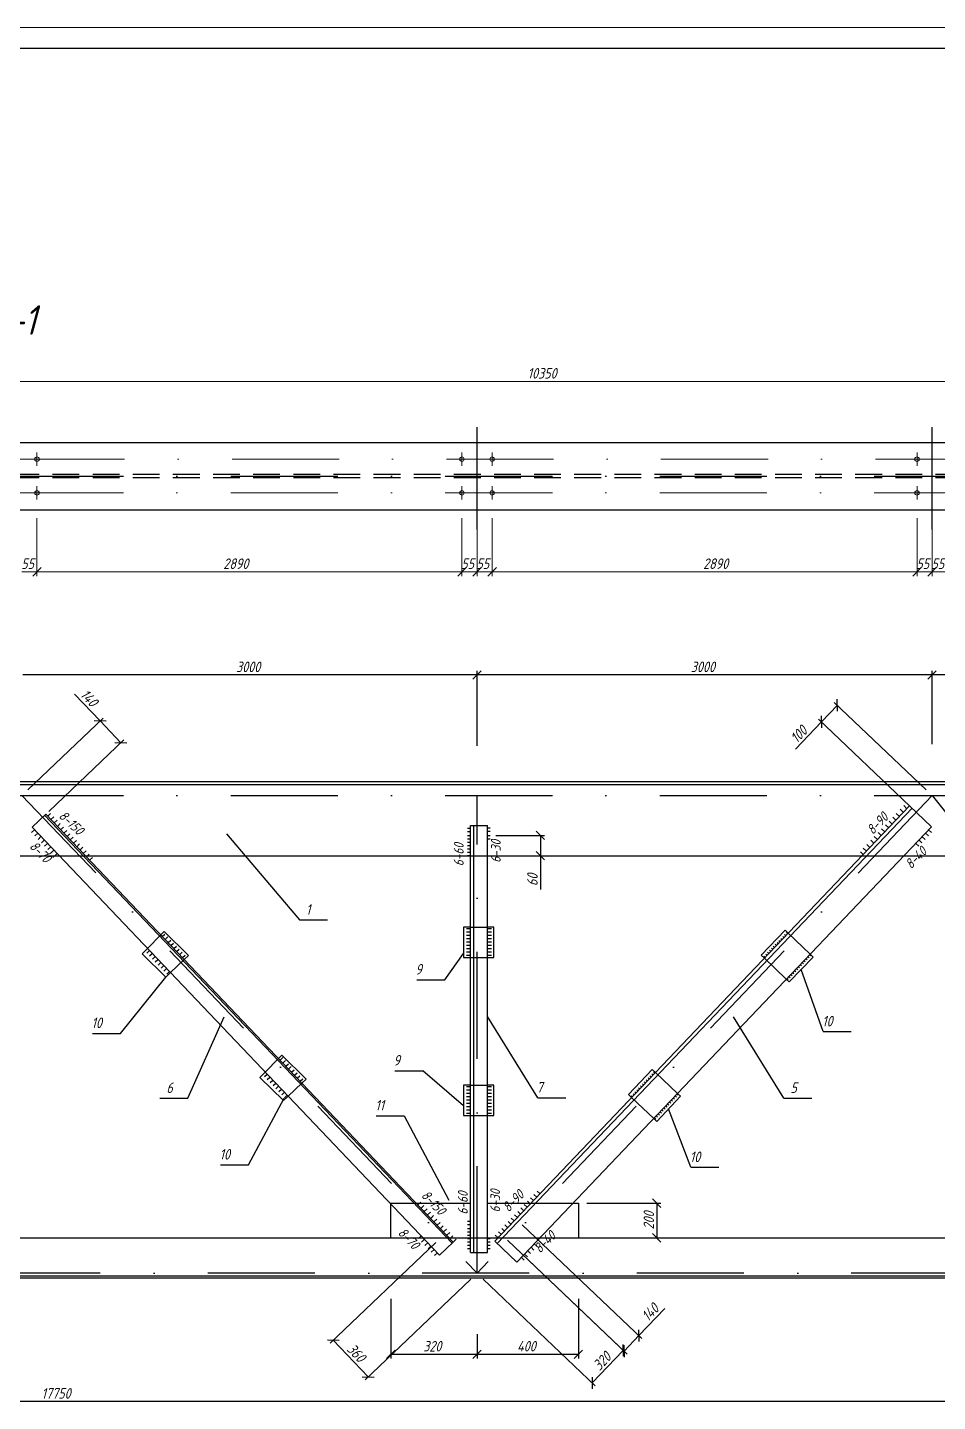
# Model space of a CAD drawing. Header units: millimetres. Extents: x 1665 to 4316, y 443 to 1647.
# Drawn here: x 3776.3 to 3992.2, y 1320.8 to 1647 of the extents above; entities that cross this region are included whole.
import ezdxf

# ---------------------------------------------------------------- set-up
doc = ezdxf.new("R2010")
doc.units = ezdxf.units.MM
for name, pattern in [('DASHDOT', [25.4, 12.7, -6.35, 0, -6.35]), ('DASHDOT2', [12.7, 6.35, -3.175, 0, -3.175]), ('DASHDOTX2', [50.8, 25.4, -12.7, 0, -12.7]), ('DASHED2', [9.525, 6.35, -3.175])]:
    doc.linetypes.add(name, pattern=pattern)
doc.layers.get('0').update_dxf_attribs({"lineweight": 18})
for name, color, linetype, lineweight in [('Dimension', 3, 'Continuous', 20), ('Osi', 1, 'DASHDOTX2', 25), ('Strich', 2, 'DASHED2', 25), ('Оси А', 40, 'DASHDOT', 20), ('ось', 240, 'DASHDOT2', 25), ('Размер', 3, 'Continuous', 25)]:
    doc.layers.add(name, color=color, linetype=linetype, lineweight=lineweight)
doc.styles.add('style1', font='romans.shx', dxfattribs={"width": 0.8, "oblique": 15})
doc.styles.add('style2', font='romans.shx', dxfattribs={"width": 0.8, "oblique": 15})

# ---------------------------------------------------------------- blocks, each defined once
blk = doc.blocks.new('_Oblique')
at = {"color": 0, "linetype": 'ByBlock', "lineweight": -2}
blk.add_line((-0.5, -0.5), (0.5, 0.5), dxfattribs=at)

msp = doc.modelspace()

# ---------------------------------------------------------------- linework, layer by layer
msp.add_line((4188.02, 1646.955), (3347.02, 1646.955))
at = {"lineweight": 30}
for p, q in [((4183.02, 1641.955), (3367.02, 1641.955)), ((3716.804, 1548.491), (4098.933, 1548.491)), ((3716.804, 1532.491), (4098.933, 1532.491))]:
    msp.add_line(p, q, dxfattribs=at)
at = {"color": 0, "lineweight": -2}
for p, q in [((3777.514, 1516.764), (3779.514, 1518.764)), ((3779.514, 1518.764), (3777.514, 1516.764)), ((3878.352, 1516.764), (3880.352, 1518.764)), ((3880.352, 1518.764), (3878.352, 1516.764)), ((3883.933, 1518.764), (3881.933, 1516.764)), ((3881.933, 1516.764), (3883.933, 1518.764)), ((3885.539, 1516.764), (3887.539, 1518.764)), ((3887.539, 1518.764), (3885.539, 1516.764)), ((3988.352, 1518.764), (3986.352, 1516.764)), ((3986.352, 1516.764), (3988.352, 1518.764)), ((3991.933, 1518.764), (3989.933, 1516.764)), ((3989.933, 1516.764), (3991.933, 1518.764)), ((3883.933, 1494.284), (3881.933, 1492.284)), ((3881.933, 1492.284), (3883.933, 1494.284)), ((3991.933, 1494.284), (3989.933, 1492.284)), ((3989.933, 1492.284), (3991.933, 1494.284)), ((3863.483, 1333.043), (3861.483, 1331.043)), ((3883.933, 1333.043), (3881.933, 1331.043)), ((3881.933, 1331.043), (3883.933, 1333.043)), ((3906.003, 1331.043), (3908.003, 1333.043))]:
    msp.add_line(p, q, dxfattribs=at)
for centre in [(3778.514, 1544.499), (3879.352, 1544.499), (3886.514, 1544.499), (3987.352, 1544.499), (3778.514, 1536.5), (3879.352, 1536.5), (3886.514, 1536.5), (3987.352, 1536.5)]:
    msp.add_circle(centre, 0.523)
at = {"layer": 'Dimension', "lineweight": 15}
for p, q in [((4098.933, 1562.955), (3698.911, 1562.955)), ((3873.489, 1517.764), (3778.514, 1517.764))]:
    msp.add_line(p, q, dxfattribs=at)
at = {"layer": 'Dimension'}
for p, q in [((3778.514, 1530.491), (3778.514, 1516.764)), ((3778.514, 1529.866), (3778.514, 1516.764)), ((3879.352, 1530.491), (3879.352, 1516.764)), ((3879.352, 1529.866), (3879.352, 1516.764)), ((3882.933, 1530.491), (3882.933, 1516.764)), ((3882.933, 1529.866), (3882.933, 1516.764)), ((3886.539, 1530.491), (3886.539, 1516.764)), ((3886.539, 1529.866), (3886.539, 1516.764)), ((3987.352, 1530.491), (3987.352, 1516.764)), ((3987.352, 1529.866), (3987.352, 1516.764)), ((3990.933, 1530.491), (3990.933, 1516.764)), ((3990.933, 1529.866), (3990.933, 1516.764)), ((3778.514, 1517.764), (3774.933, 1517.764)), ((3879.352, 1517.764), (3873.489, 1517.764)), ((3882.933, 1517.764), (3879.352, 1517.764)), ((3886.539, 1517.764), (3882.933, 1517.764)), ((3886.539, 1517.764), (3892.377, 1517.764)), ((3987.352, 1517.764), (3892.377, 1517.764)), ((3990.933, 1517.764), (3987.352, 1517.764)), ((3994.514, 1517.764), (3990.933, 1517.764))]:
    msp.add_line(p, q, dxfattribs=at)
at = {"layer": 'Osi'}
for p, q in [((3882.933, 1527.799), (3882.933, 1552.096)), ((3990.933, 1527.799), (3990.933, 1552.096)), ((3468.21, 1540.483), (4098.933, 1540.503))]:
    msp.add_line(p, q, dxfattribs=at)
at = {"layer": 'Osi', "lineweight": 20}
for p, q in [((3468.495, 1544.473), (4099.218, 1544.493)), ((3468.21, 1536.483), (4098.933, 1536.503))]:
    msp.add_line(p, q, dxfattribs=at)
at = {"layer": 'Strich'}
for p, q in [((4064.779, 1540.891), (3480.886, 1540.891)), ((4064.779, 1540.091), (3480.886, 1540.091))]:
    msp.add_line(p, q, dxfattribs=at)
at = {"layer": 'Оси А', "ltscale": 20}
for p, q in [((3778.514, 1544.483), (3778.514, 1546.055)), ((3879.352, 1544.499), (3879.352, 1546.072)), ((3886.514, 1544.486), (3886.514, 1546.059)), ((3987.352, 1544.499), (3987.352, 1546.072)), ((3778.514, 1544.483), (3777.465, 1544.483)), ((3778.514, 1544.483), (3778.514, 1544.483)), ((3778.514, 1544.483), (3778.514, 1542.91)), ((3778.514, 1544.483), (3779.562, 1544.483)), ((3879.352, 1544.499), (3878.304, 1544.499)), ((3879.352, 1544.499), (3879.352, 1544.499)), ((3879.352, 1544.499), (3879.352, 1542.927)), ((3879.352, 1544.499), (3880.4, 1544.499)), ((3886.514, 1544.486), (3885.465, 1544.486)), ((3886.514, 1544.486), (3886.514, 1544.486)), ((3886.514, 1544.486), (3886.514, 1542.914)), ((3886.514, 1544.486), (3887.562, 1544.486)), ((3987.352, 1544.499), (3986.304, 1544.499)), ((3987.352, 1544.499), (3987.352, 1544.499)), ((3987.352, 1544.499), (3987.352, 1542.927)), ((3987.352, 1544.499), (3988.4, 1544.499)), ((3778.514, 1536.5), (3777.465, 1536.5)), ((3778.514, 1536.5), (3778.514, 1538.072)), ((3778.514, 1536.5), (3778.514, 1536.5)), ((3778.514, 1536.5), (3778.514, 1534.927)), ((3778.514, 1536.5), (3779.562, 1536.5)), ((3879.352, 1536.496), (3878.304, 1536.496)), ((3879.352, 1536.496), (3879.352, 1538.069)), ((3879.352, 1536.496), (3879.352, 1536.496)), ((3879.352, 1536.496), (3879.352, 1534.924)), ((3879.352, 1536.496), (3880.4, 1536.496)), ((3886.514, 1536.5), (3885.465, 1536.5)), ((3886.514, 1536.5), (3886.514, 1538.072)), ((3886.514, 1536.5), (3886.514, 1536.5)), ((3886.514, 1536.5), (3886.514, 1534.927)), ((3886.514, 1536.5), (3887.562, 1536.5)), ((3987.352, 1536.5), (3986.304, 1536.5)), ((3987.352, 1536.5), (3987.352, 1538.072)), ((3987.352, 1536.5), (3987.352, 1536.5)), ((3987.352, 1536.5), (3987.352, 1534.927)), ((3987.352, 1536.5), (3988.4, 1536.5))]:
    msp.add_line(p, q, dxfattribs=at)
at = {"layer": 'ось', "ltscale": 4}
for p, q in [((3468.21, 1464.656), (4098.933, 1464.676)), ((3774.933, 1464.676), (3882.933, 1351.276)), ((3882.933, 1351.276), (3882.933, 1464.676)), ((3990.933, 1464.673), (3882.933, 1351.276)), ((3990.933, 1464.673), (4080.933, 1351.276)), ((4098.933, 1351.276), (3742.225, 1351.276))]:
    msp.add_line(p, q, dxfattribs=at)
at = {"layer": 'Размер'}
for p, q in [((3882.933, 1485.114), (3882.933, 1494.284)), ((3882.933, 1476.443), (3882.933, 1494.284)), ((3990.933, 1476.843), (3990.933, 1494.284)), ((3990.933, 1487.236), (3990.933, 1494.284)), ((3882.933, 1493.284), (3775.137, 1493.284)), ((3990.933, 1493.284), (3882.933, 1493.284)), ((4098.933, 1493.284), (3990.933, 1493.284)), ((3480.886, 1467.977), (4064.779, 1467.977)), ((4097.68, 1467.221), (3473.036, 1467.221)), ((3887.167, 1358.869), (3985.591, 1462.213)), ((3887.747, 1358.317), (3986.17, 1461.662)), ((3983.36, 1461.395), (3984.121, 1460.67)), ((3984.191, 1462.269), (3984.953, 1461.543)), ((3985.591, 1462.213), (3990.805, 1457.248)), ((3780.603, 1460.233), (3777.344, 1457.13)), ((3780.324, 1459.968), (3877.028, 1358.429)), ((3780.603, 1460.233), (3877.306, 1358.694)), ((3781.735, 1460.401), (3781.058, 1459.756)), ((3782.5, 1459.598), (3781.822, 1458.953)), ((3783.265, 1458.796), (3782.587, 1458.15)), ((3784.03, 1457.993), (3783.352, 1457.347)), ((3979.878, 1457.739), (3980.639, 1457.014)), ((3980.709, 1458.613), (3981.471, 1457.887)), ((3981.587, 1459.534), (3982.349, 1458.809)), ((3982.419, 1460.408), (3983.18, 1459.683)), ((3777.251, 1455.867), (3777.929, 1456.515)), ((3777.344, 1457.13), (3874.048, 1355.591)), ((3778.017, 1455.066), (3778.696, 1455.714)), ((3778.784, 1454.264), (3779.462, 1454.913)), ((3778.784, 1454.264), (3779.462, 1454.913)), ((3784.795, 1457.19), (3784.116, 1456.544)), ((3785.56, 1456.387), (3784.881, 1455.741)), ((3786.325, 1455.585), (3785.646, 1454.938)), ((3787.089, 1454.782), (3786.411, 1454.135)), ((3823.508, 1455.576), (3840.779, 1435.138)), ((3880.689, 1456.937), (3881.371, 1456.937)), ((3880.689, 1456.937), (3881.371, 1456.937)), ((3880.689, 1456.143), (3881.371, 1456.143)), ((3880.689, 1456.143), (3881.371, 1456.143)), ((3880.689, 1455.163), (3881.371, 1455.163)), ((3880.689, 1455.163), (3881.371, 1455.163)), ((3881.371, 1356.182), (3881.371, 1457.531)), ((3881.371, 1457.531), (3885.387, 1457.531)), ((3882.177, 1356.182), (3882.177, 1457.531)), ((3885.387, 1356.182), (3885.387, 1457.531)), ((3885.387, 1456.98), (3886.069, 1456.98)), ((3885.387, 1456.186), (3886.069, 1456.186)), ((3885.387, 1455.206), (3886.069, 1455.206)), ((3990.805, 1457.248), (3892.381, 1353.903)), ((3977.205, 1454.933), (3977.966, 1454.207)), ((3978.105, 1455.878), (3978.867, 1455.153)), ((3978.937, 1456.752), (3979.698, 1456.027)), ((3988.595, 1454.901), (3989.279, 1454.26)), ((3988.595, 1454.901), (3989.28, 1454.26)), ((3989.353, 1455.711), (3990.038, 1455.069)), ((3990.111, 1456.52), (3990.796, 1455.878)), ((3779.55, 1453.463), (3780.228, 1454.111)), ((3780.316, 1452.662), (3780.994, 1453.31)), ((3780.316, 1452.661), (3780.994, 1453.31)), ((3781.083, 1451.86), (3781.761, 1452.508)), ((3781.51, 1450.734), (3782.188, 1451.383)), ((3781.849, 1451.059), (3782.527, 1451.707)), ((3787.854, 1453.979), (3787.175, 1453.333)), ((3788.619, 1453.177), (3787.94, 1452.53)), ((3789.384, 1452.374), (3788.705, 1451.727)), ((3790.149, 1451.571), (3789.47, 1450.924)), ((3789.471, 1450.923), (3790.149, 1451.571)), ((3880.689, 1454.37), (3881.371, 1454.37)), ((3880.689, 1454.37), (3881.371, 1454.37)), ((3880.689, 1453.577), (3881.371, 1453.577)), ((3880.689, 1453.577), (3881.371, 1453.577)), ((3880.689, 1452.783), (3881.371, 1452.783)), ((3880.689, 1452.783), (3881.371, 1452.783)), ((3880.689, 1451.993), (3881.371, 1451.993)), ((3880.689, 1451.2), (3881.371, 1451.2)), ((3885.387, 1454.413), (3886.069, 1454.413)), ((3973.919, 1451.305), (3974.604, 1450.664)), ((3974.601, 1452.198), (3975.362, 1451.473)), ((3974.677, 1452.115), (3975.362, 1451.473)), ((3975.432, 1453.072), (3976.194, 1452.347)), ((3976.373, 1454.059), (3977.134, 1453.334)), ((3987.079, 1453.283), (3987.763, 1452.642)), ((3987.837, 1454.092), (3988.521, 1453.451)), ((3987.837, 1454.092), (3988.522, 1453.451)), ((3768.068, 1450.373), (3783.779, 1450.373)), ((3782.276, 1449.933), (3783.282, 1450.895)), ((3783.779, 1450.373), (3789.993, 1450.373)), ((3789.993, 1450.373), (3881.371, 1450.373)), ((3790.237, 1450.121), (3790.915, 1450.77)), ((3791.004, 1449.32), (3791.682, 1449.968)), ((3880.689, 1450.41), (3881.371, 1450.41)), ((3880.689, 1450.41), (3881.371, 1450.41)), ((3881.371, 1450.373), (3885.387, 1450.373)), ((3885.387, 1450.373), (3974.314, 1450.373)), ((3974.314, 1450.373), (3984.068, 1450.373)), ((3984.068, 1450.373), (3998.755, 1450.373)), ((3840.779, 1435.138), (3847.439, 1435.138)), ((3807.875, 1431.597), (3808.656, 1432.394)), ((3808.257, 1431.196), (3808.888, 1431.797)), ((3808.656, 1432.394), (3814.456, 1426.694)), ((3879.719, 1433.443), (3879.719, 1426.243)), ((3881.371, 1433.443), (3879.719, 1433.443)), ((3880.419, 1433.143), (3881.371, 1433.143)), ((3880.419, 1432.343), (3881.371, 1432.343)), ((3881.371, 1433.443), (3885.387, 1433.443)), ((3886.919, 1433.443), (3885.387, 1433.443)), ((3885.387, 1433.143), (3886.339, 1433.143)), ((3885.387, 1432.343), (3886.339, 1432.343)), ((3886.919, 1426.243), (3886.919, 1433.443)), ((3956.037, 1432.722), (3950.375, 1426.806)), ((3955.929, 1431.695), (3956.241, 1431.396)), ((3956.805, 1431.988), (3956.037, 1432.722)), ((3956.377, 1432.163), (3956.689, 1431.864)), ((3956.805, 1431.988), (3961.991, 1427.024)), ((3803.462, 1427.092), (3804.724, 1428.38)), ((3804.724, 1428.38), (3807.875, 1431.597)), ((3808.926, 1430.494), (3809.557, 1431.095)), ((3809.623, 1429.762), (3810.253, 1430.363)), ((3810.291, 1429.061), (3810.922, 1429.662)), ((3810.99, 1428.327), (3811.621, 1428.928)), ((3880.419, 1431.543), (3881.371, 1431.543)), ((3880.419, 1430.743), (3881.371, 1430.743)), ((3880.419, 1429.943), (3881.371, 1429.943)), ((3880.419, 1429.143), (3881.371, 1429.143)), ((3885.387, 1431.543), (3886.339, 1431.543)), ((3885.387, 1430.743), (3886.339, 1430.743)), ((3885.387, 1429.943), (3886.339, 1429.943)), ((3885.387, 1429.143), (3886.339, 1429.143)), ((3952.792, 1428.418), (3953.104, 1428.119)), ((3953.24, 1428.886), (3953.553, 1428.587)), ((3953.689, 1429.354), (3954.001, 1429.055)), ((3954.137, 1429.822), (3954.449, 1429.524)), ((3954.585, 1430.29), (3954.897, 1429.992)), ((3955.033, 1430.758), (3955.345, 1430.46)), ((3955.481, 1431.227), (3955.793, 1430.928)), ((3809.056, 1421.594), (3803.462, 1427.092)), ((3804.556, 1427.294), (3805.187, 1427.895)), ((3805.224, 1426.592), (3805.855, 1427.193)), ((3805.921, 1425.861), (3806.552, 1426.462)), ((3806.589, 1425.159), (3807.22, 1425.76)), ((3810.178, 1422.654), (3813.45, 1425.744)), ((3811.658, 1427.625), (3812.289, 1428.226)), ((3812.355, 1426.893), (3812.986, 1427.494)), ((3813.023, 1426.192), (3813.654, 1426.793)), ((3814.456, 1426.694), (3813.45, 1425.744)), ((3875.294, 1420.929), (3879.719, 1427.177)), ((3879.719, 1426.243), (3881.371, 1426.243)), ((3880.419, 1428.343), (3881.371, 1428.343)), ((3880.419, 1427.543), (3881.371, 1427.543)), ((3880.419, 1426.743), (3881.371, 1426.743)), ((3881.371, 1426.243), (3885.387, 1426.243)), ((3885.387, 1428.343), (3886.339, 1428.343)), ((3885.387, 1427.543), (3886.339, 1427.543)), ((3885.387, 1426.743), (3886.339, 1426.743)), ((3885.387, 1426.243), (3886.919, 1426.243)), ((3951.143, 1426.07), (3950.375, 1426.806)), ((3951, 1426.545), (3951.312, 1426.247)), ((3951.143, 1426.07), (3956.328, 1421.108)), ((3951.448, 1427.014), (3951.76, 1426.715)), ((3951.896, 1427.482), (3952.208, 1427.183)), ((3952.344, 1427.95), (3952.656, 1427.651)), ((3962.707, 1426.339), (3957.044, 1420.423)), ((3960.529, 1425.498), (3960.841, 1425.199)), ((3960.977, 1425.966), (3961.289, 1425.667)), ((3961.425, 1426.434), (3961.737, 1426.135)), ((3961.873, 1426.902), (3962.185, 1426.604)), ((3962.707, 1426.339), (3961.991, 1427.024)), ((3807.288, 1424.425), (3807.919, 1425.026)), ((3807.957, 1423.723), (3808.587, 1424.324)), ((3808.653, 1422.992), (3809.284, 1423.593)), ((3810.178, 1422.654), (3809.056, 1421.594)), ((3809.322, 1422.29), (3809.952, 1422.891)), ((3957.392, 1422.221), (3957.704, 1421.922)), ((3957.84, 1422.689), (3958.152, 1422.391)), ((3958.288, 1423.157), (3958.6, 1422.859)), ((3958.736, 1423.626), (3959.048, 1423.327)), ((3959.184, 1424.094), (3959.496, 1423.795)), ((3959.632, 1424.562), (3959.944, 1424.263)), ((3965.073, 1408.626), (3959.876, 1423.381)), ((3960.08, 1425.03), (3960.393, 1424.731)), ((3798.333, 1408.226), (3809.056, 1421.594)), ((3868.634, 1420.929), (3875.294, 1420.929)), ((3957.044, 1420.423), (3956.328, 1421.108)), ((3956.496, 1421.285), (3956.808, 1420.986)), ((3956.944, 1421.753), (3957.256, 1421.454)), ((3814.323, 1392.826), (3822.935, 1412.11)), ((3897.371, 1392.929), (3885.387, 1412.213)), ((3955.762, 1392.826), (3943.778, 1412.11)), ((3791.673, 1408.226), (3798.333, 1408.226)), ((3965.073, 1408.626), (3971.733, 1408.626)), ((3835.813, 1402.262), (3836.594, 1403.059)), ((3836.195, 1401.861), (3836.826, 1402.462)), ((3836.594, 1403.059), (3842.394, 1397.359)), ((3831.4, 1397.757), (3832.662, 1399.046)), ((3832.662, 1399.046), (3835.813, 1402.262)), ((3836.864, 1401.159), (3837.495, 1401.76)), ((3837.56, 1400.428), (3838.191, 1401.028)), ((3838.229, 1399.726), (3838.86, 1400.327)), ((3838.928, 1398.992), (3839.559, 1399.593)), ((3863.434, 1399.329), (3870.094, 1399.329)), ((3879.719, 1391.04), (3870.094, 1399.329)), ((3924.509, 1399.626), (3918.881, 1393.677)), ((3925.281, 1398.896), (3924.509, 1399.626)), ((3924.853, 1399.068), (3925.166, 1398.772)), ((3836.994, 1392.259), (3831.4, 1397.757)), ((3832.494, 1397.959), (3833.125, 1398.56)), ((3833.162, 1397.258), (3833.793, 1397.859)), ((3833.859, 1396.526), (3834.49, 1397.127)), ((3834.527, 1395.824), (3835.158, 1396.425)), ((3838.116, 1393.319), (3841.388, 1396.409)), ((3839.596, 1398.29), (3840.227, 1398.891)), ((3840.293, 1397.559), (3840.924, 1398.159)), ((3840.961, 1396.857), (3841.592, 1397.458)), ((3842.394, 1397.359), (3841.388, 1396.409)), ((3881.371, 1395.943), (3879.719, 1395.943)), ((3879.719, 1395.943), (3879.719, 1388.743)), ((3881.371, 1395.943), (3885.387, 1395.943)), ((3886.919, 1395.943), (3885.387, 1395.943)), ((3886.919, 1388.743), (3886.919, 1395.943)), ((3921.735, 1395.774), (3922.048, 1395.477)), ((3922.18, 1396.244), (3922.494, 1395.948)), ((3922.626, 1396.715), (3922.939, 1396.418)), ((3923.071, 1397.186), (3923.385, 1396.889)), ((3923.516, 1397.656), (3923.83, 1397.36)), ((3923.962, 1398.127), (3924.276, 1397.83)), ((3924.407, 1398.598), (3924.721, 1398.301)), ((3925.281, 1398.896), (3930.496, 1393.961)), ((3807.663, 1392.826), (3814.323, 1392.826)), ((3828.733, 1377.026), (3837.158, 1392.859)), ((3835.226, 1395.09), (3835.857, 1395.691)), ((3835.894, 1394.389), (3836.525, 1394.989)), ((3836.591, 1393.657), (3837.222, 1394.258)), ((3838.116, 1393.319), (3836.994, 1392.259)), ((3837.26, 1392.955), (3837.89, 1393.556)), ((3880.419, 1395.643), (3881.371, 1395.643)), ((3880.419, 1394.843), (3881.371, 1394.843)), ((3880.419, 1394.043), (3881.371, 1394.043)), ((3880.419, 1393.243), (3881.371, 1393.243)), ((3885.387, 1395.643), (3886.339, 1395.643)), ((3885.387, 1394.843), (3886.339, 1394.843)), ((3885.387, 1394.043), (3886.339, 1394.043)), ((3885.387, 1393.243), (3886.339, 1393.243)), ((3897.371, 1392.929), (3904.031, 1392.929)), ((3919.654, 1392.946), (3918.881, 1393.677)), ((3919.508, 1393.421), (3919.821, 1393.124)), ((3919.654, 1392.946), (3924.866, 1388.013)), ((3919.953, 1393.891), (3920.267, 1393.594)), ((3920.398, 1394.362), (3920.712, 1394.065)), ((3920.844, 1394.833), (3921.158, 1394.536)), ((3921.289, 1395.303), (3921.603, 1395.006)), ((3931.215, 1393.281), (3925.587, 1387.332)), ((3929.487, 1392.898), (3929.801, 1392.601)), ((3929.933, 1393.369), (3930.246, 1393.072)), ((3930.378, 1393.839), (3930.692, 1393.542)), ((3931.215, 1393.281), (3930.496, 1393.962)), ((3955.762, 1392.826), (3962.422, 1392.826)), ((3880.419, 1392.443), (3881.371, 1392.443)), ((3880.419, 1391.643), (3881.371, 1391.643)), ((3880.419, 1390.843), (3881.371, 1390.843)), ((3880.419, 1390.043), (3881.371, 1390.043)), ((3880.419, 1389.243), (3881.371, 1389.243)), ((3885.387, 1392.443), (3886.339, 1392.443)), ((3885.387, 1391.643), (3886.339, 1391.643)), ((3885.387, 1390.843), (3886.339, 1390.843)), ((3885.387, 1390.043), (3886.339, 1390.043)), ((3885.387, 1389.243), (3886.339, 1389.243)), ((3926.369, 1389.603), (3926.683, 1389.306)), ((3926.815, 1390.074), (3927.129, 1389.777)), ((3927.26, 1390.545), (3927.574, 1390.248)), ((3927.706, 1391.015), (3928.019, 1390.718)), ((3928.151, 1391.486), (3928.465, 1391.189)), ((3933.673, 1376.426), (3928.401, 1390.307)), ((3928.597, 1391.957), (3928.91, 1391.66)), ((3929.042, 1392.427), (3929.356, 1392.13)), ((3859.014, 1388.662), (3865.674, 1388.662)), ((3865.674, 1388.662), (3876.279, 1368.653)), ((3879.719, 1388.743), (3881.371, 1388.743)), ((3881.371, 1388.743), (3885.387, 1388.743)), ((3885.387, 1388.743), (3886.919, 1388.743)), ((3925.587, 1387.332), (3924.867, 1388.013)), ((3925.033, 1388.191), (3925.347, 1387.895)), ((3925.479, 1388.662), (3925.792, 1388.365)), ((3925.924, 1389.133), (3926.238, 1388.836)), ((3822.073, 1377.026), (3828.733, 1377.026)), ((3933.673, 1376.426), (3940.333, 1376.426)), ((3897.138, 1369.338), (3896.458, 1369.982)), ((3897.9, 1370.144), (3897.22, 1370.787)), ((3862.483, 1363.226), (3862.483, 1367.909)), ((3862.483, 1367.909), (3864.237, 1367.909)), ((3864.237, 1367.909), (3881.371, 1367.909)), ((3869.576, 1368.169), (3868.898, 1367.523)), ((3870.341, 1367.366), (3869.663, 1366.72)), ((3871.106, 1366.563), (3870.428, 1365.917)), ((3885.387, 1367.909), (3900.07, 1367.909)), ((3894.04, 1366.13), (3893.359, 1366.774)), ((3894.802, 1366.936), (3894.121, 1367.579)), ((3895.563, 1367.741), (3894.883, 1368.385)), ((3896.325, 1368.547), (3895.645, 1369.19)), ((3900.07, 1367.909), (3907.003, 1367.909)), ((3907.003, 1367.909), (3907.003, 1364.749)), ((3862.483, 1359.689), (3862.483, 1363.226)), ((3871.871, 1365.76), (3871.192, 1365.114)), ((3872.635, 1364.958), (3871.957, 1364.312)), ((3873.4, 1364.155), (3872.722, 1363.509)), ((3874.165, 1363.352), (3873.486, 1362.706)), ((3880.689, 1363.682), (3881.371, 1363.682)), ((3890.993, 1362.907), (3890.312, 1363.552)), ((3891.755, 1363.713), (3891.074, 1364.357)), ((3892.516, 1364.519), (3891.835, 1365.163)), ((3893.278, 1365.324), (3892.597, 1365.968)), ((3907.003, 1364.749), (3907.003, 1359.689)), ((3869.026, 1359.499), (3869.704, 1360.146)), ((3874.93, 1362.55), (3874.251, 1361.903)), ((3875.695, 1361.747), (3875.016, 1361.1)), ((3876.46, 1360.944), (3875.781, 1360.297)), ((3877.221, 1360.144), (3876.542, 1359.497)), ((3880.689, 1362.889), (3881.371, 1362.889)), ((3880.689, 1361.909), (3881.371, 1361.909)), ((3880.689, 1361.115), (3881.371, 1361.115)), ((3880.689, 1360.322), (3881.371, 1360.322)), ((3887.948, 1359.689), (3887.267, 1360.333)), ((3888.71, 1360.494), (3888.029, 1361.139)), ((3889.469, 1361.296), (3888.788, 1361.941)), ((3890.231, 1362.102), (3889.55, 1362.746)), ((3686.184, 1359.689), (3865.852, 1359.689)), ((3865.852, 1359.689), (3872.067, 1359.689)), ((3869.793, 1358.697), (3870.47, 1359.345)), ((3870.559, 1357.896), (3871.236, 1358.543)), ((3870.559, 1357.896), (3871.236, 1358.543)), ((3871.324, 1357.093), (3872.001, 1357.74)), ((3871.325, 1357.095), (3872.002, 1357.742)), ((3872.067, 1359.689), (3881.371, 1359.689)), ((3872.09, 1356.292), (3872.767, 1356.939)), ((3872.092, 1356.293), (3872.769, 1356.94)), ((3877.306, 1358.694), (3874.048, 1355.591)), ((3877.986, 1359.341), (3877.306, 1358.694)), ((3880.689, 1359.529), (3881.371, 1359.529)), ((3880.689, 1358.739), (3881.371, 1358.739)), ((3880.689, 1358.739), (3881.371, 1358.739)), ((3880.689, 1357.945), (3881.371, 1357.945)), ((3880.689, 1357.156), (3881.371, 1357.156)), ((3881.371, 1359.689), (3885.387, 1359.689)), ((3885.387, 1359.689), (3892.241, 1359.689)), ((3885.387, 1359.529), (3886.069, 1359.529)), ((3885.387, 1358.739), (3886.069, 1358.739)), ((3885.387, 1358.739), (3886.069, 1358.739)), ((3885.387, 1357.945), (3886.069, 1357.945)), ((3885.387, 1357.156), (3886.069, 1357.156)), ((3887.167, 1358.869), (3892.381, 1353.903)), ((3895.667, 1355.996), (3894.989, 1356.642)), ((3896.431, 1356.799), (3895.753, 1357.445)), ((3897.196, 1357.602), (3896.518, 1358.248)), ((3902.184, 1359.689), (4064.779, 1359.689)), ((3872.857, 1355.49), (3873.533, 1356.137)), ((3881.371, 1356.182), (3885.387, 1356.182)), ((3894.138, 1354.389), (3893.459, 1355.036)), ((3894.903, 1355.192), (3894.224, 1355.839)), ((4097.955, 1350.634), (3472.657, 1350.631)), ((3472.657, 1350.171), (4064.779, 1350.171)), ((3862.483, 1345.182), (3862.483, 1331.043)), ((3907.003, 1345.182), (3907.003, 1331.043)), ((3882.933, 1336.843), (3882.933, 1331.043)), ((3882.933, 1336.218), (3882.933, 1331.043)), ((3862.483, 1332.043), (3882.933, 1332.043)), ((3882.933, 1332.043), (3907.003, 1332.043)), ((4098.933, 1320.843), (3468.213, 1320.843))]:
    msp.add_line(p, q, dxfattribs=at)
at = {"layer": 'Размер', "color": 3}
for p, q in [((3793.507, 1482.365), (3787.432, 1488.744)), ((3968.447, 1486.088), (3964.678, 1482.131)), ((3989.485, 1466.052), (3967.723, 1486.778)), ((3776.381, 1466.055), (3794.231, 1483.055)), ((3798.422, 1477.204), (3793.507, 1482.365)), ((3964.678, 1482.131), (3958.549, 1475.695)), ((3985.716, 1462.095), (3963.954, 1482.821)), ((3781.296, 1460.894), (3799.146, 1477.894)), ((3887.387, 1455.211), (3898.969, 1455.211)), ((3897.969, 1455.211), (3897.969, 1450.373)), ((3887.387, 1450.373), (3898.969, 1450.373)), ((3897.969, 1450.373), (3897.969, 1442.328)), ((3909.003, 1367.909), (3926.584, 1367.909)), ((3925.584, 1367.909), (3925.584, 1359.689)), ((3893.689, 1362.817), (3922.067, 1335.791)), ((3873.195, 1358.6), (3848.106, 1334.706)), ((3890.185, 1359.137), (3918.562, 1332.111)), ((3891.756, 1357.64), (3918.364, 1332.299)), ((3909.003, 1359.689), (3926.584, 1359.689)), ((3881.485, 1349.897), (3856.396, 1326.002)), ((3884.381, 1349.897), (3910.99, 1324.555)), ((3921.343, 1336.48), (3927.472, 1342.916)), ((3857.12, 1326.692), (3848.831, 1335.396)), ((3917.838, 1332.8), (3921.343, 1336.48)), ((3910.265, 1325.245), (3917.64, 1332.989))]:
    msp.add_line(p, q, dxfattribs=at)
at = {"layer": 'Размер', "ltscale": 1.333333}
msp.add_line((3892.241, 1359.689), (3902.184, 1359.689), dxfattribs=at)

# ---------------------------------------------------------------- block references
at = {"layer": 'Размер', "color": 3, "xscale": 2, "yscale": 2, "zscale": 2}
for p, rotation in [((3968.447, 1486.088), 46.39633953389383), ((3793.507, 1482.365), 133.6028189727094), ((3964.678, 1482.131), 226.3963395338938), ((3798.422, 1477.204), 313.6028189727094), ((3897.969, 1455.211), 90), ((3897.969, 1450.373), 270), ((3925.584, 1367.909), 90), ((3925.584, 1359.689), 270), ((3921.343, 1336.48), 46.39718102730381), ((3848.831, 1335.396), 133.602818972711), ((3917.64, 1332.989), 46.39718102729806), ((3917.838, 1332.8), 226.3971810273037), ((3857.12, 1326.692), 313.602818972711), ((3910.265, 1325.245), 226.3971810272981)]:
    msp.add_blockref('_Oblique', p, dxfattribs=dict(at, rotation=rotation))

# ---------------------------------------------------------------- texts
at = {"color": 2, "style": 'style1', "oblique": 15, "width": 0.8}
msp.add_text('Ф-1', height=7, dxfattribs=at).set_placement((3765.651, 1574.025))
at = {"layer": 'Dimension', "color": 2, "style": 'style1', "oblique": 15, "width": 0.8}
for s, p in [('10350', (3894.943, 1563.623)), ('55', (3774.767, 1518.432)), ('2890', (3822.727, 1518.439)), ('55', (3879.186, 1518.432)), ('55', (3882.78, 1518.432)), ('2890', (3936.59, 1518.439)), ('55', (3987.186, 1518.432)), ('55', (3990.767, 1518.432))]:
    msp.add_text(s, height=2.5, dxfattribs=at).set_placement(p)
at = {"layer": 'Размер', "style": 'style1', "oblique": 15, "width": 0.8}
for s, p in [('3000', (3825.746, 1493.952)), ('3000', (3933.644, 1493.952)), ('320', (3870.157, 1332.712)), ('400', (3892.443, 1332.712)), ('17750', (3779.592, 1321.519))]:
    msp.add_text(s, height=2.5, dxfattribs=at).set_placement(p)
at = {"layer": 'Размер', "ltscale": 1.333333, "style": 'style1', "oblique": 15, "width": 0.8}
for s, rotation, p in [('8-150', 316.44722, (3783.504, 1459.608)), ('8-90', 46.44722, (3976.881, 1455.231)), ('8-70', 313.88714, (3776.569, 1452.455)), ('6-60', 90, (3879.763, 1447.894)), ('6-30', 90, (3888.57, 1448.694)), ('8-40', 45.46998, (3985.942, 1447.081)), ('8-150', 313.88714, (3869.524, 1369.604)), ('6-60', 90, (3880.743, 1365.218)), ('6-30', 90, (3888.423, 1365.714)), ('8-90', 45.46998, (3890.4, 1365.638)), ('8-70', 313.88714, (3863.999, 1360.721)), ('8-40', 45.46998, (3897.878, 1355.881))]:
    msp.add_text(s, height=2.3333, rotation=rotation, dxfattribs=at).set_placement(p)
at = {"layer": 'Размер', "ltscale": 0.5, "style": 'style1', "oblique": 15, "width": 0.8}
for s, p in [('1', (3842.345, 1436.383)), ('9', (3868.315, 1422.175)), ('10', (3964.839, 1409.871)), ('10', (3791.439, 1409.471)), ('9', (3863.115, 1400.575)), ('6', (3809.229, 1394.071)), ('7', (3897.052, 1394.175)), ('5', (3957.328, 1394.071)), ('11', (3858.78, 1389.907)), ('10', (3821.839, 1378.271)), ('10', (3933.439, 1377.671))]:
    msp.add_text(s, height=2.5, dxfattribs=at).set_placement(p)
at = {"layer": 'Размер', "color": 2, "char_height": 2.5, "attachment_point": 5, "style": 'style2'}
for s, insert, rotation in [('140', (3790.886, 1487.836), 313.60282), ('100', (3959.287, 1479.189), 46.39634), ('60', (3896.094, 1444.653), 90), ('200', (3923.709, 1363.799), 90), ('140', (3924.018, 1342.008), 46.39718), ('360', (3854.279, 1332.394), 313.60282), ('320', (3912.595, 1330.41), 46.39718)]:
    msp.add_mtext(s, dxfattribs=dict(at, insert=insert, rotation=rotation))

doc.saveas('drawing.dxf')
